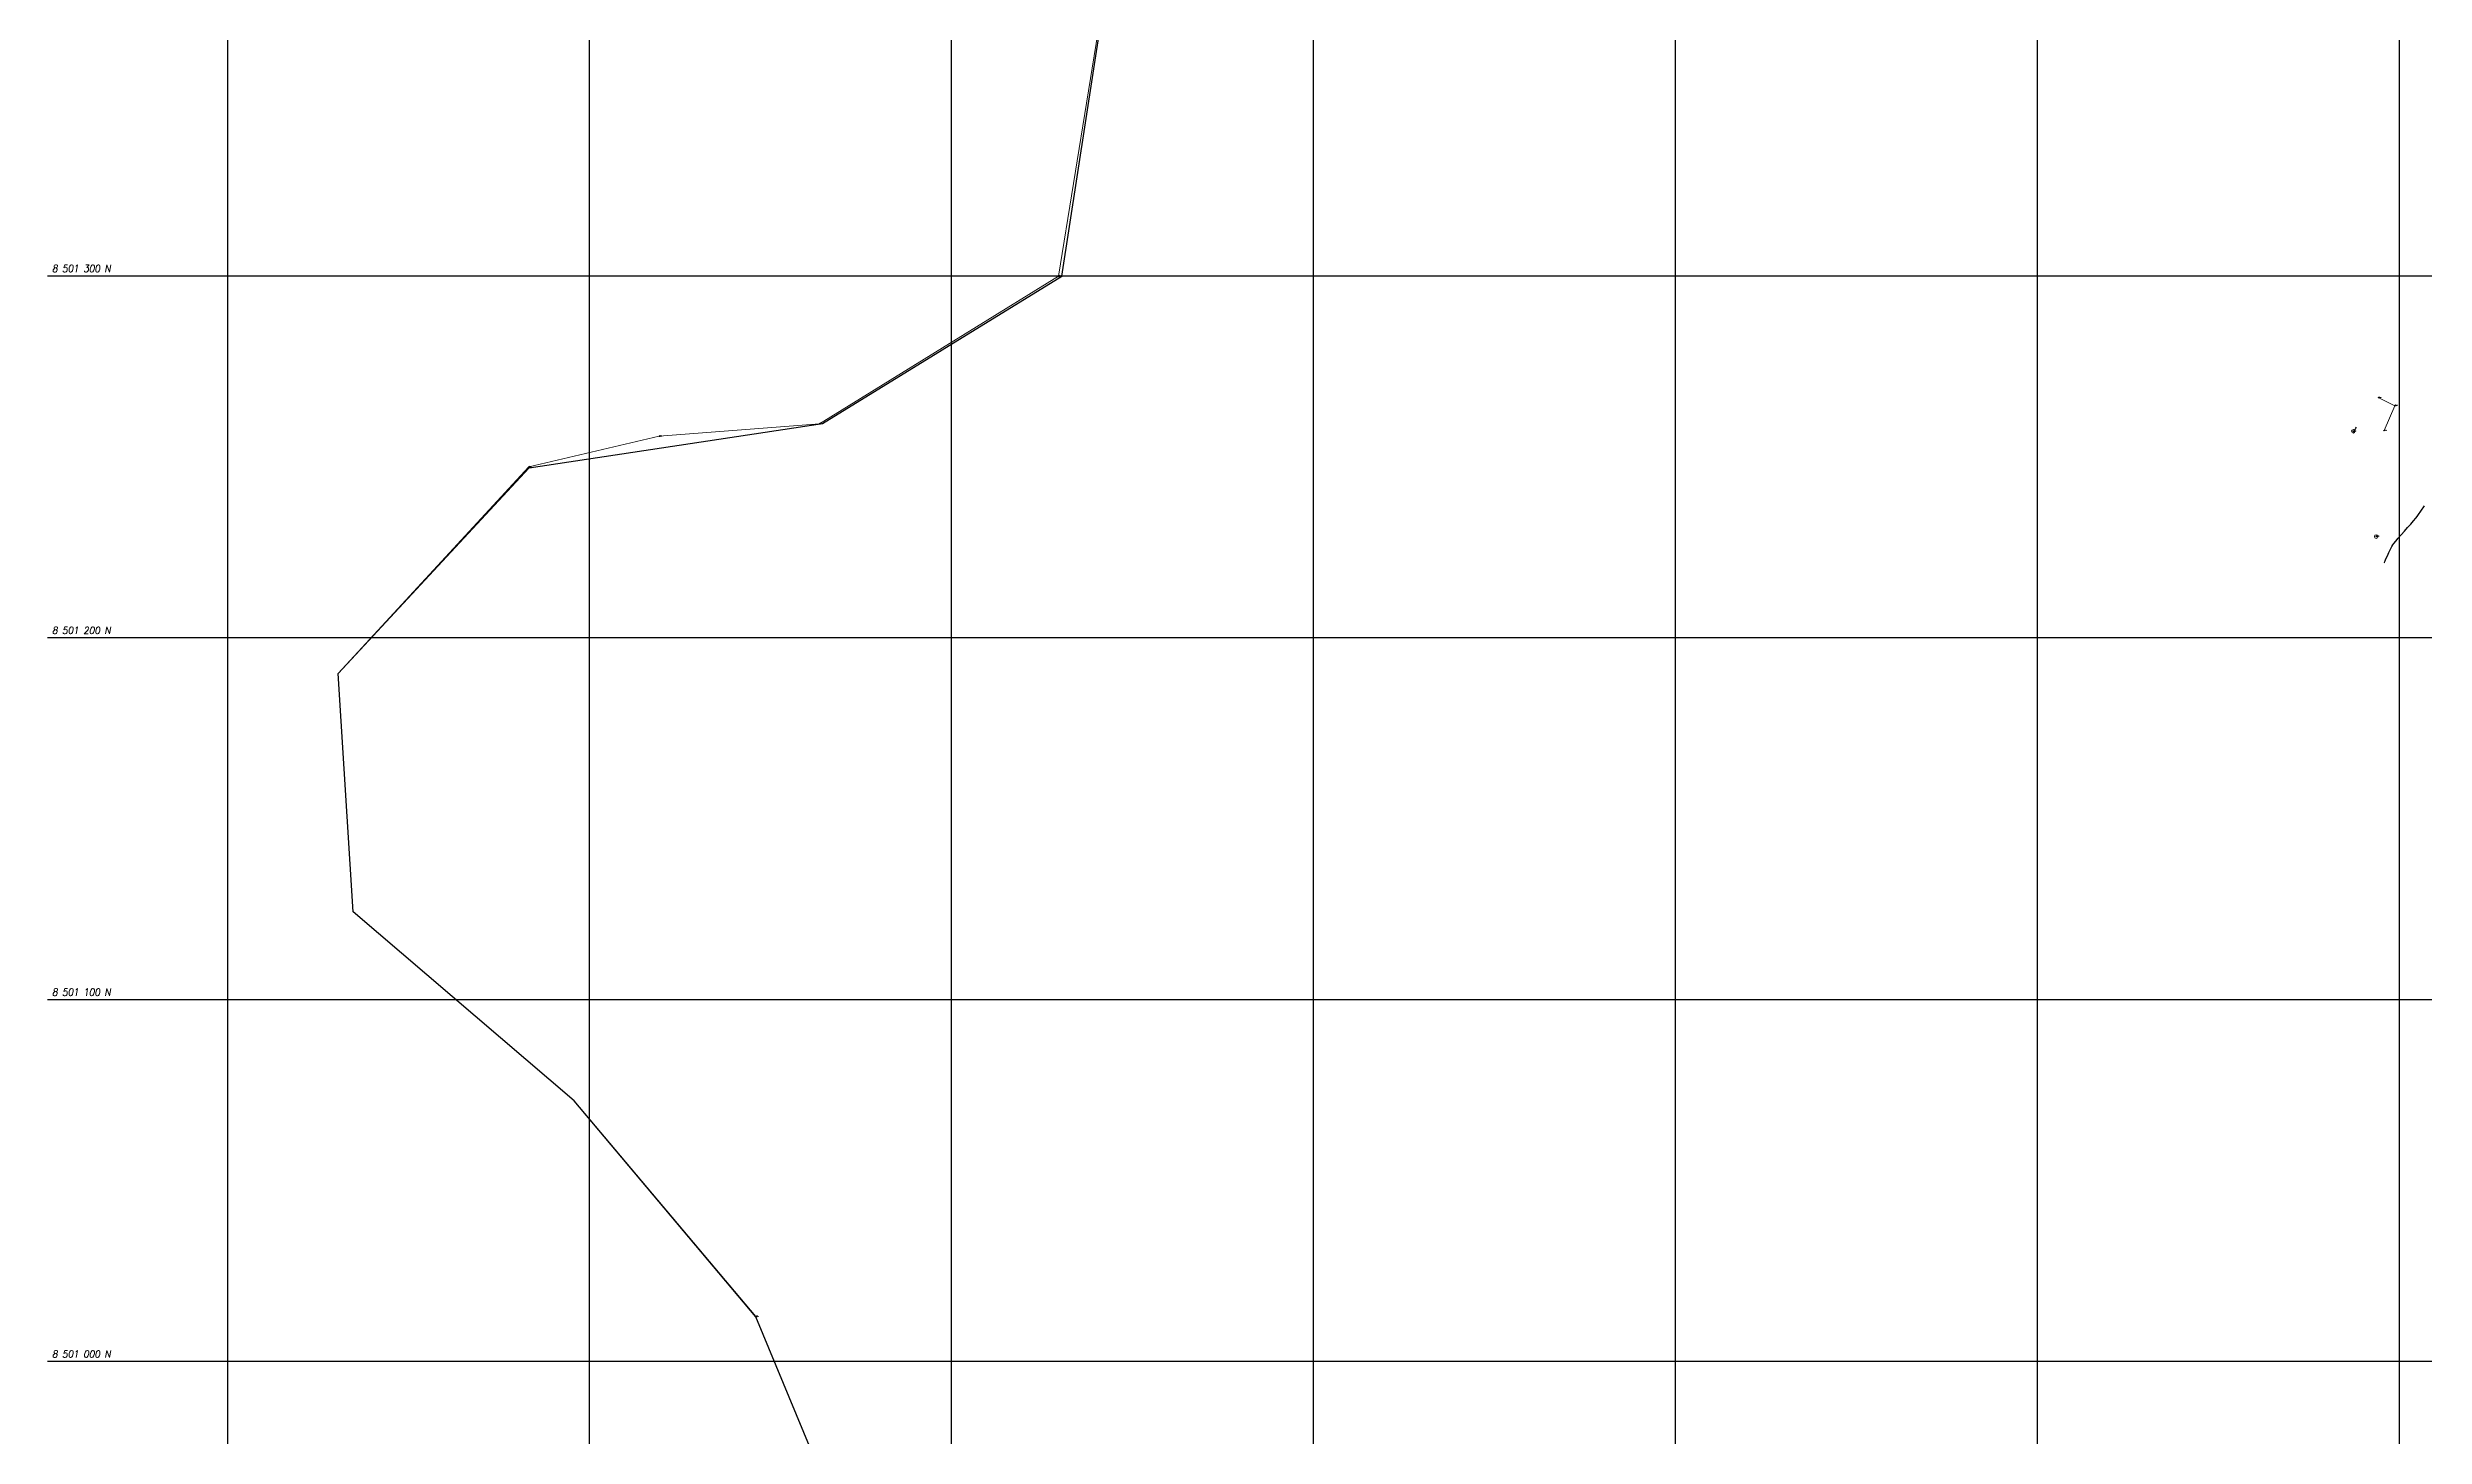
# Model space of a CAD drawing. Header units: millimetres. Extents: x 736950 to 738835, y 8500595 to 8502131.
# Drawn here: x 736950 to 737607, y 8500979 to 8501363 of the extents above; entities that cross this region are included whole.
import ezdxf
from ezdxf.enums import TextEntityAlignment as Align

# ---------------------------------------------------------------- set-up
doc = ezdxf.new("R2010")
doc.units = ezdxf.units.MM
for name, color, linetype, lineweight in [('CONT-MJR', 80, 'Continuous', 30), ('MIRADOR', 152, 'Continuous', 15), ('otros', 4, 'Continuous', 5), ('pista', 251, 'Continuous', 5), ('postes', 10, 'Continuous', 5)]:
    doc.layers.add(name, color=color, linetype=linetype, lineweight=lineweight)
doc.layers.add('Cuadricula Coordenadas', color=5, linetype='Continuous')
doc.styles.add('5mm', font='arial.ttf', dxfattribs={"height": 3})
doc.styles.add('Coordenadas', font='romans', dxfattribs={"width": 0.9, "height": 2})

msp = doc.modelspace()

# ---------------------------------------------------------------- linework, layer by layer
at = {"flags": 128}
msp.add_lwpolyline([(737214.7498060821, 8500706.253620056), (737221.0609124287, 8500852.134181647), (737219.4122262171, 8500859.285357686), (737215.6955489969, 8500869.633621905), (737210.0834857405, 8500879.320374547), (737202.9634722369, 8500887.829569062), (737192.8483419776, 8500899.013905713), (737145.884110975, 8501012.285735743), (737095.6927907267, 8501071.970015803), (737034.6334421033, 8501124.193764228), (737030.4852087579, 8501190.10325736), (737083.2861538606, 8501246.931788571), (737164.3769245018, 8501259.200070456), (737230.4740062662, 8501299.844302248), (737245.6830537888, 8501398.420751026)], dxfattribs=at)
at = {"linetype": 'Continuous', "extrusion": (-0.172787269436437, 0.9849591664230046, 0)}
for points, elevation in [([(-2195410.938162655, 0), (-2195410.738162654, 0)], 8245953.263062784), ([(-2195414.981162655, 0), (-2195414.781162654, 0)], 8245950.296062788), ([(-2195402.441162654, 0), (-2195402.241162654, 0)], 8245945.316062788), ([(-2195410.823162654, 0), (-2195410.623162654, 0)], 8245944.038062786), ([(-2195403.647162655, 0), (-2195403.447162655, 0)], 8245915.563062788)]:
    msp.add_lwpolyline(points, dxfattribs=dict(at, elevation=elevation))
at = {"linetype": 'Continuous', "extrusion": (0.9849591664230046, 0.172787269436437, 0)}
for points, elevation in [([(8245953.363062785, 0), (8245953.163062788, 0)], 2195410.838162654), ([(8245950.396062787, 0), (8245950.196062789, 0)], 2195414.881162656), ([(8245945.416062787, 0), (8245945.216062788, 0)], 2195402.341162655), ([(8245944.138062787, 0), (8245943.938062787, 0)], 2195410.723162654), ([(8245915.663062787, 0), (8245915.463062787, 0)], 2195403.547162654)]:
    msp.add_lwpolyline(points, dxfattribs=dict(at, elevation=elevation))
at = {"linetype": 'Continuous'}
for centre in [(737594.2808876216, 8501266.296366662), (737598.7757373595, 8501264.072571747), (737587.2848300146, 8501257.00072274), (737595.7615798779, 8501257.190247815), (737593.6136303969, 8501227.903614108)]:
    msp.add_circle(centre, 0.05, dxfattribs=at)
at = {"layer": 'CONT-MJR'}
for points, elevation in [([(737587.3499953868, 8501256.701120319), (737587.3582586545, 8501256.714764055)], 3655), ([(737587.3582586545, 8501256.714764055), (737587.3909650452, 8501256.768585477)], 3655), ([(737587.3909650452, 8501256.768585477), (737587.4602310641, 8501256.882897966)], 3655), ([(737587.4602310641, 8501256.882897966), (737587.5336234523, 8501257.00628532)], 3655), ([(737587.5336234523, 8501257.00628532), (737587.6309992097, 8501257.188154723)], 3655), ([(737587.6309992097, 8501257.188154723), (737587.818769133, 8501257.541961344)], 3655), ([(737588.0104570249, 8501257.903824076), (737588.1195866893, 8501258.109861806)], 3655), ([(737602.2637166538, 8501230.379539723), (737603.1178022807, 8501231.354766222)], 3650), ([(737604.5037485642, 8501232.96897211), (737604.930416248, 8501233.497754065)], 3650), ([(737605.268964882, 8501233.974706538), (737605.9477355198, 8501234.959486213)], 3650), ([(737596.3004281409, 8501221.71299084), (737596.6848439907, 8501222.562159074)], 3650), ([(737597.5341042476, 8501224.38265481), (737597.9109299011, 8501225.137874462)], 3650), ([(737597.9109299011, 8501225.137874462), (737598.1972067356, 8501225.645670068)], 3650), ([(737598.1972067356, 8501225.645670068), (737598.4860231191, 8501226.026120314)], 3650), ([(737595.8534854029, 8501220.722775247), (737595.9157250455, 8501220.858809384)], 3650), ([(737595.9157250455, 8501220.858809384), (737596.0523348652, 8501221.161519663)], 3650)]:
    msp.add_lwpolyline(points, dxfattribs=dict(at, elevation=elevation))
at = {"layer": 'CONT-MJR', "extrusion": (0.8836732726393621, -0.4681042055171474, 0), "elevation": -3327687.765905828}
msp.add_lwpolyline([(7857602.033559097, 3655.000000000013), (7857602.44305743, 3655.000000000013)], dxfattribs=at)
at = {"layer": 'CONT-MJR', "extrusion": (0.825727009494545, -0.5640699476050781, 0), "elevation": -4186230.004766807}
msp.add_lwpolyline([(7435760.668399403, 3650), (7435762.407689325, 3650)], dxfattribs=at)
at = {"layer": 'CONT-MJR', "extrusion": (-0.7513223901593801, 0.6599353498981521, 0), "elevation": 5056085.349955052}
msp.add_lwpolyline([(-6873931.858599502, 3650), (-6873933.186075736, 3650)], dxfattribs=at)
at = {"layer": 'CONT-MJR', "extrusion": (0.7510137104429495, -0.6602866095315836, 0), "elevation": -5059299.171248225}
msp.add_lwpolyline([(6871568.118593493, 3650.00000000001), (6871569.468560752, 3650.00000000001)], dxfattribs=at)
at = {"layer": 'CONT-MJR', "extrusion": (0.7555898847061921, -0.6550449802339404, 0), "elevation": -5011363.470007843}
msp.add_lwpolyline([(6906607.638929768, 3650.000000000003), (6906608.805581656, 3650.000000000003)], dxfattribs=at)
at = {"layer": 'CONT-MJR', "extrusion": (0.7624805026829432, -0.6470111923516983, 0), "elevation": -4937983.82691481}
msp.add_lwpolyline([(6959261.796124284, 3650), (6959262.75706101, 3650)], dxfattribs=at)
at = {"layer": 'CONT-MJR', "extrusion": (0.8154536949316598, -0.5788223142055805, 0), "elevation": -4319220.980864272}
msp.add_lwpolyline([(7359304.460013334, 3650.000000000013), (7359305.044905491, 3650.000000000013)], dxfattribs=at)
at = {"layer": 'CONT-MJR', "extrusion": (0.9084984922036121, -0.4178881305609952, 0), "elevation": -2882454.527948463}
msp.add_lwpolyline([(8031580.779346291, 3650.000000000003), (8031581.798506994, 3650.000000000003)], dxfattribs=at)
at = {"layer": 'CONT-MJR', "extrusion": (0.9038894335088868, -0.4277661650843645, 0), "elevation": -2969829.535430906}
msp.add_lwpolyline([(7999685.170197751, 3650.000000000013), (7999686.159909255, 3650.000000000013)], dxfattribs=at)
at = {"layer": 'CONT-MJR', "extrusion": (-0.7681720367486278, 0.6402434864623496, 0), "elevation": 4876252.058856654}
msp.add_lwpolyline([(-7002646.737646076, 3650), (-7002647.541276495, 3650)], dxfattribs=at)
at = {"layer": 'CONT-MJR', "extrusion": (0.7579994261918381, -0.6522552183714934, 0), "elevation": -4985869.821576199}
msp.add_lwpolyline([(6925027.714828676, 3650.000000000006), (6925028.769056208, 3650.000000000006)], dxfattribs=at)
at = {"layer": 'CONT-MJR', "extrusion": (0.7533523021814797, -0.6576171445437416, 0), "elevation": -5034880.492717562}
msp.add_lwpolyline([(6889477.465963038, 3650), (6889478.694847048, 3650)], dxfattribs=at)
at = {"layer": 'CONT-MJR', "extrusion": (0.9054938398760323, -0.4243594065724932, 0), "elevation": -2939684.479409549}
msp.add_lwpolyline([(8010808.684114039, 3650), (8010808.734574858, 3650)], dxfattribs=at)
at = {"layer": 'CONT-MJR', "extrusion": (0.9119640487744405, -0.4102701228982318, 0), "elevation": -2815135.968474375}
msp.add_lwpolyline([(8055421.693027103, 3650.000000000004), (8055422.297734249, 3650.000000000004)], dxfattribs=at)
at = {"layer": 'Cuadricula Coordenadas', "color": 8}
for p, q in [((737000, 8500595.507225098), (737000, 8502130.641312933)), ((737100, 8500595.507225098), (737100, 8502130.641312933)), ((737200, 8500595.507225098), (737200, 8502130.641312933)), ((737300, 8500595.507225098), (737300, 8502130.641312933)), ((737400, 8500595.507225098), (737400, 8502130.641312933)), ((737500, 8500595.507225098), (737500, 8502130.641312933)), ((737600, 8500595.507225098), (737600, 8502130.641312933)), ((736950.2264744169, 8501300), (738552.8979275209, 8501300)), ((736950.2264744169, 8501200), (738552.8979275209, 8501200)), ((736950.2264744169, 8501100), (738552.8979275209, 8501100)), ((736950.2264744169, 8501000), (738552.8979275209, 8501000))]:
    msp.add_line(p, q, dxfattribs=at)
at = {"layer": 'MIRADOR', "linetype": 'Continuous', "extrusion": (0.665787337252013, 0.7461415559763941, 0)}
for points, elevation in [([(5109980.088867467, 0), (5109980.288837265, 0)], 6834011.183268242), ([(5110033.006617833, 0), (5110033.206587629, 0)], 6833904.750262736), ([(5110002.263736251, 0), (5110002.463706048, 0)], 6833936.791392257), ([(5110054.22759949, 0), (5110054.427569287, 0)], 6833874.401946828), ([(5109851.056729594, 0), (5109851.256699394, 0)], 6833741.02958674)]:
    msp.add_lwpolyline(points, dxfattribs=dict(at, elevation=elevation))
at = {"layer": 'MIRADOR', "linetype": 'Continuous', "extrusion": (0.7461415586651008, -0.6657873342388049, 0)}
for points, elevation in [([(6834011.303889217, 0), (6834011.103919418, 0)], -5109980.161253985), ([(6833904.870883923, 0), (6833904.670914124, 0)], -5110033.079004779), ([(6833936.912013323, 0), (6833936.712043524, 0)], -5110002.336123072), ([(6833874.522568101, 0), (6833874.322598305, 0)], -5110054.299986564), ([(6833741.150207193, 0), (6833740.950237393, 0)], -5109851.129117204)]:
    msp.add_lwpolyline(points, dxfattribs=dict(at, elevation=elevation))
at = {"layer": 'otros'}
for p, q in [((737594.2808876216, 8501266.296366662), (737598.7757373595, 8501264.072571747)), ((737598.7757373595, 8501264.072571747), (737595.7615798779, 8501257.190247815))]:
    msp.add_line(p, q, dxfattribs=at)
at = {"layer": 'pista'}
for p, q in [((737229.5393397869, 8501299.841190396), (737245.5509790746, 8501398.632553846)), ((737163.4645796651, 8501259.098067136), (737229.5393397869, 8501299.841190396)), ((737083.1540791467, 8501247.143591387), (737119.1949849735, 8501255.662824998)), ((737119.1949849735, 8501255.662824998), (737163.4645796651, 8501259.098067136)), ((737030.4852087579, 8501190.10325736), (737083.1540791467, 8501247.143591387)), ((737034.6334421033, 8501124.193764228), (737030.4852087579, 8501190.10325736)), ((737095.6927907267, 8501071.970015803), (737034.6334421033, 8501124.193764228)), ((737145.9506796539, 8501012.360338632), (737095.6927907267, 8501071.970015803)), ((737192.4714720504, 8500899.18276513), (737145.9506796539, 8501012.360338632))]:
    msp.add_line(p, q, dxfattribs=at)
at = {"layer": 'postes'}
for centre in [(737587.2848300146, 8501257.00072274), (737593.6136303969, 8501227.903614108)]:
    msp.add_circle(centre, 0.5, dxfattribs=at)

# ---------------------------------------------------------------- texts
at = {"color": 2, "char_height": 0.1, "attachment_point": 1, "rotation": 9.94991650582834, "style": '5mm'}
for s, insert, width in [('\\Ftxt.shx;\\W1.0000000000;\\T1.0000000000;\\o\\l7', (737594.3465539571, 8501266.500787629), 0.2), ('\\Ftxt.shx;\\W1.0000000000;\\T1.0000000000;\\o\\l9', (737598.841403695, 8501264.276992714), 0.2), ('\\Ftxt.shx;\\W1.0000000000;\\T1.0000000000;\\o\\l13', (737587.3504963501, 8501257.205143707), 0.2666666666666667), ('\\Ftxt.shx;\\W1.0000000000;\\T1.0000000000;\\o\\l10', (737595.8272462134, 8501257.394668784), 0.25), ('\\Ftxt.shx;\\W1.0000000000;\\T1.0000000000;\\o\\l3', (737593.6792967324, 8501228.108035075), 0.2)]:
    msp.add_mtext(s, dxfattribs=dict(at, insert=insert, width=width))
at = {"color": 1, "char_height": 0.1, "attachment_point": 1, "rotation": 9.94991650582834, "style": '5mm'}
for s, insert, width in [('\\Ftxt.shx;\\W1.0000000000;\\T1.0000000000;\\o\\l3654.690', (737594.3707441749, 8501266.362893347), 0.8166666666666668), ('\\Ftxt.shx;\\W1.0000000000;\\T1.0000000000;\\o\\l3652.838', (737598.8655939129, 8501264.139098432), 0.8333333333333334), ('\\Ftxt.shx;\\W1.0000000000;\\T1.0000000000;\\o\\l3655.042', (737587.3746865679, 8501257.067249423), 0.8166666666666668), ('\\Ftxt.shx;\\W1.0000000000;\\T1.0000000000;\\o\\l3653.611', (737595.8514364313, 8501257.2567745), 0.7666666666666666), ('\\Ftxt.shx;\\W1.0000000000;\\T1.0000000000;\\o\\l3650.963', (737593.7034869503, 8501227.97014079), 0.8166666666666667)]:
    msp.add_mtext(s, dxfattribs=dict(at, insert=insert, width=width))
at = {"layer": 'Cuadricula Coordenadas', "color": 7, "style": 'Coordenadas', "oblique": 10, "width": 0.9}
for s, p in [(' 8 501 300 N', (736950.2264744169, 8501302)), (' 8 501 200 N', (736950.2264744169, 8501202)), (' 8 501 100 N', (736950.2264744169, 8501102)), (' 8 501 000 N', (736950.2264744169, 8501002))]:
    msp.add_text(s, height=2, dxfattribs=at).set_placement(p, align=Align.MIDDLE_LEFT)
at = {"layer": 'MIRADOR', "color": 1, "char_height": 0.1, "attachment_point": 1, "rotation": 3.2572437629721005, "style": '5mm'}
for s, insert, width in [('\\Ftxt.shx;\\W1.0000000000;\\T1.0000000000;\\o\\l3764.457', (737229.6363372857, 8501299.896791521), 0.8333333333333334), ('\\Ftxt.shx;\\W1.0000000000;\\T1.0000000000;\\o\\l3769.826', (737119.2904573586, 8501255.714671291), 0.8333333333333334), ('\\Ftxt.shx;\\W1.0000000000;\\T1.0000000000;\\o\\l3767.790', (737163.5615771642, 8501259.153668262), 0.8166666666666667), ('\\Ftxt.shx;\\W1.0000000000;\\T1.0000000000;\\o\\l3771.444', (737083.2510766452, 8501247.199192515), 0.8), ('\\Ftxt.shx;\\W1.0000000000;\\T1.0000000000;\\o\\l3784.325', (737146.0476771529, 8501012.415939758), 0.8333333333333334)]:
    msp.add_mtext(s, dxfattribs=dict(at, insert=insert, width=width))
at = {"layer": 'MIRADOR', "color": 2, "char_height": 0.1, "width": 0.45, "attachment_point": 1, "rotation": 3.2572437629721005, "style": '5mm'}
for s, insert in [('\\Ftxt.shx;\\W1.0000000000;\\T1.0000000000;\\o\\l1089', (737229.6283826242, 8501300.03656535)), ('\\Ftxt.shx;\\W1.0000000000;\\T1.0000000000;\\o\\l1087', (737119.2825026971, 8501255.85444512)), ('\\Ftxt.shx;\\W1.0000000000;\\T1.0000000000;\\o\\l1088', (737163.5536225027, 8501259.293442091)), ('\\Ftxt.shx;\\W1.0000000000;\\T1.0000000000;\\o\\l1086', (737083.2431219837, 8501247.338966344)), ('\\Ftxt.shx;\\W1.0000000000;\\T1.0000000000;\\o\\l1085', (737146.0397224914, 8501012.555713587))]:
    msp.add_mtext(s, dxfattribs=dict(at, insert=insert))
at = {"layer": 'MIRADOR', "color": 3, "char_height": 0.1, "width": 0.2666666666666667, "attachment_point": 1, "rotation": 3.2572437629721005, "style": '5mm'}
for insert in [(737229.6442919472, 8501299.757017693), (737119.2984120201, 8501255.574897463), (737163.5695318257, 8501259.013894433), (737083.2590313067, 8501247.059418686), (737146.0556318144, 8501012.276165929)]:
    msp.add_mtext('\\Ftxt.shx;\\W1.0000000000;\\T1.0000000000;\\o\\lPI', dxfattribs=dict(at, insert=insert))

doc.saveas('drawing.dxf')
